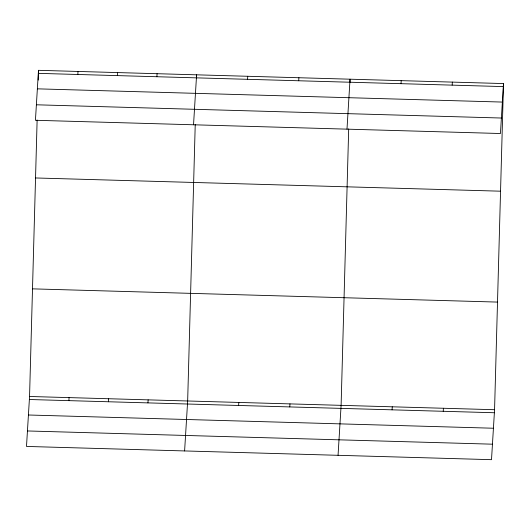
<?xml version="1.0" encoding="UTF-8"?>
<svg xmlns="http://www.w3.org/2000/svg" width="530" height="530" viewBox="0 0 530 530"><rect width="100%" height="100%" fill="white"/><g stroke="black" fill="none" stroke-linecap="round" stroke-linejoin="round"><path stroke-width="0.79" d="M503.5 83.561L500.446 133.514L35.437 120.284L38.491 70.324L503.5 83.561L494.563 409.716L491.509 459.676L26.5 446.439L29.554 396.486L37.127 120.065M38.226 80.109L38.491 70.324M195.232 124.563L187.66 400.985L184.606 450.937M196.504 78.089L196.597 74.829L193.536 124.782M348.687 128.929L341.108 405.351L338.054 455.303M349.959 82.455L350.045 79.195L346.991 129.148M77.831 74.478L78.016 71.451M68.893 400.634L69.079 397.606M117.355 75.605L117.541 72.577M108.425 401.76L108.604 398.732M156.887 76.731L157.072 73.703M147.95 402.886L148.135 399.858M247.563 79.308L247.748 76.28M238.626 405.47L238.811 402.436M298.715 80.765L298.894 77.738M289.777 406.921L289.963 403.893M401.011 83.674L401.197 80.646M392.074 409.836L392.26 406.808M452.163 85.131L452.348 82.104M443.226 411.287L443.411 408.259M38.306 73.359L503.315 86.589M37.358 88.841L502.367 102.071M36.385 104.794L501.393 118.031M35.543 177.961L500.552 191.191M32.502 288.85L497.511 302.087M29.554 396.486L494.563 409.716M29.369 399.514L494.377 412.744M28.421 414.997L493.43 428.233M27.447 430.956L492.456 444.186"/></g></svg>
